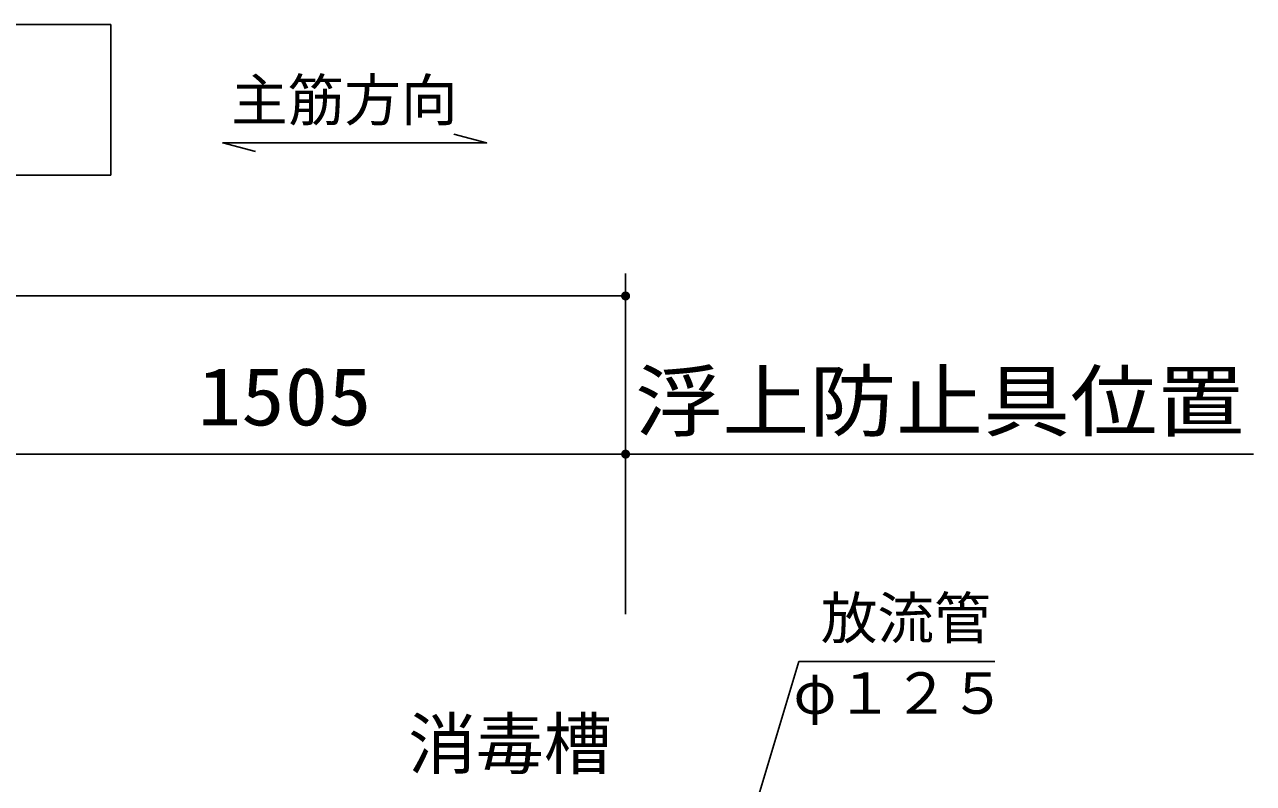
# Model space of a CAD drawing. Units: millimetres, scale not verified. Extents: x -14850 to 14850, y -10500 to 10500.
# Drawn here: x -6852 to -4133, y 2337 to 4016 of the extents above; entities that cross this region are included whole.
import ezdxf
from ezdxf.enums import TextEntityAlignment as Align

# ---------------------------------------------------------------- set-up
doc = ezdxf.new("R2010")
doc.units = ezdxf.units.MM
doc.header["$LTSCALE"] = 50
doc.layers.add('0-0_製作', color=5, linetype='Continuous', lineweight=25)
doc.layers.add('0-1_躯体', color=3, linetype='Continuous', lineweight=25)
doc.styles.add('ＭＳ ゴシック', font='')
doc.styles.get('ＭＳ ゴシック').set_extended_font_data('MS Gothic')

msp = doc.modelspace()

# ---------------------------------------------------------------- linework, layer by layer
at = {"layer": '0-0_製作', "color": 2}
for p, q in [((-5522.04, 3465.52), (-5522.04, 2711.11)), ((-10322.04, 3415.52), (-5522.04, 3415.52)), ((-7027.04, 3065.52), (-5522.04, 3065.52)), ((-5522.04, 3065.52), (-4133.25, 3065.52))]:
    msp.add_line(p, q, dxfattribs=at)
at = {"layer": '0-0_製作'}
for points in [[(-5524.53, 3425.21), (-5522.04, 3415.52), (-5525.72, 3424.82)], [(-5523.29, 3425.44), (-5522.04, 3415.52), (-5524.53, 3425.21)], [(-5522.04, 3425.52), (-5522.04, 3415.52), (-5523.29, 3425.44)], [(-5521.41, 3425.5), (-5522.04, 3415.52), (-5522.04, 3425.52)], [(-5520.17, 3425.34), (-5522.04, 3415.52), (-5521.41, 3425.5)], [(-5518.95, 3425.03), (-5522.04, 3415.52), (-5520.17, 3425.34)], [(-5517.78, 3424.57), (-5522.04, 3415.52), (-5518.95, 3425.03)], [(-5525.72, 3424.82), (-5532.04, 3415.52), (-5526.86, 3424.28)], [(-5525.72, 3424.82), (-5522.04, 3415.52), (-5532.04, 3415.52)], [(-5526.86, 3424.28), (-5532.04, 3415.52), (-5532.02, 3416.15)], [(-5522.04, 3415.52), (-5531.96, 3414.27), (-5532.04, 3415.52)], [(-5526.86, 3424.28), (-5532.02, 3416.15), (-5527.92, 3423.61)], [(-5527.92, 3423.61), (-5532.02, 3416.15), (-5531.86, 3417.39)], [(-5522.04, 3415.52), (-5531.73, 3413.03), (-5531.96, 3414.27)], [(-5527.92, 3423.61), (-5531.86, 3417.39), (-5528.89, 3422.81)], [(-5528.89, 3422.81), (-5531.86, 3417.39), (-5531.55, 3418.61)], [(-5522.04, 3415.52), (-5531.34, 3411.84), (-5531.73, 3413.03)], [(-5528.89, 3422.81), (-5531.55, 3418.61), (-5529.75, 3421.89)], [(-5529.75, 3421.89), (-5531.55, 3418.61), (-5531.09, 3419.78)], [(-5522.04, 3415.52), (-5530.8, 3410.7), (-5531.34, 3411.84)], [(-5529.75, 3421.89), (-5531.09, 3419.78), (-5530.48, 3420.88)], [(-5522.04, 3415.52), (-5530.13, 3409.64), (-5530.8, 3410.7)], [(-5522.04, 3415.52), (-5529.33, 3408.68), (-5530.13, 3409.64)], [(-5522.04, 3415.52), (-5528.41, 3407.82), (-5529.33, 3408.68)], [(-5522.04, 3415.52), (-5527.4, 3407.08), (-5528.41, 3407.82)], [(-5522.04, 3415.52), (-5526.3, 3406.47), (-5527.4, 3407.08)], [(-5522.04, 3405.52), (-5526.3, 3406.47), (-5522.04, 3415.52)], [(-5522.04, 3405.52), (-5525.13, 3406.01), (-5526.3, 3406.47)], [(-5522.04, 3405.52), (-5523.91, 3405.7), (-5525.13, 3406.01)], [(-5522.04, 3405.52), (-5522.67, 3405.54), (-5523.91, 3405.7)], [(-5516.68, 3423.96), (-5522.04, 3415.52), (-5517.78, 3424.57)], [(-5516.68, 3423.96), (-5512.04, 3415.52), (-5522.04, 3415.52)], [(-5512.04, 3415.52), (-5522.04, 3405.52), (-5522.04, 3415.52)], [(-5512.04, 3415.52), (-5520.79, 3405.6), (-5522.04, 3405.52)], [(-5512.04, 3415.52), (-5519.55, 3405.83), (-5520.79, 3405.6)], [(-5512.04, 3415.52), (-5518.36, 3406.22), (-5519.55, 3405.83)], [(-5512.04, 3415.52), (-5517.22, 3406.76), (-5518.36, 3406.22)], [(-5512.06, 3414.89), (-5517.22, 3406.76), (-5512.04, 3415.52)], [(-5512.06, 3414.89), (-5516.16, 3407.43), (-5517.22, 3406.76)], [(-5515.67, 3423.23), (-5512.04, 3415.52), (-5516.68, 3423.96)], [(-5512.22, 3413.65), (-5516.16, 3407.43), (-5512.06, 3414.89)], [(-5512.22, 3413.65), (-5515.2, 3408.23), (-5516.16, 3407.43)], [(-5514.75, 3422.37), (-5512.04, 3415.52), (-5515.67, 3423.23)], [(-5512.53, 3412.43), (-5515.2, 3408.23), (-5512.22, 3413.65)], [(-5512.53, 3412.43), (-5514.34, 3409.15), (-5515.2, 3408.23)], [(-5513.95, 3421.4), (-5512.04, 3415.52), (-5514.75, 3422.37)], [(-5512.99, 3411.26), (-5514.34, 3409.15), (-5512.53, 3412.43)], [(-5512.99, 3411.26), (-5513.6, 3410.16), (-5514.34, 3409.15)], [(-5513.28, 3420.34), (-5512.04, 3415.52), (-5513.95, 3421.4)], [(-5512.74, 3419.2), (-5512.04, 3415.52), (-5513.28, 3420.34)], [(-5512.35, 3418.01), (-5512.04, 3415.52), (-5512.74, 3419.2)], [(-5512.12, 3416.77), (-5512.04, 3415.52), (-5512.35, 3418.01)], [(-5526.86, 3074.28), (-5532.04, 3065.52), (-5532.02, 3066.15)], [(-5526.86, 3074.28), (-5522.04, 3065.52), (-5532.04, 3065.52)], [(-5526.86, 3074.28), (-5532.02, 3066.15), (-5527.92, 3073.61)], [(-5527.92, 3073.61), (-5532.02, 3066.15), (-5531.86, 3067.39)], [(-5527.92, 3073.61), (-5531.86, 3067.39), (-5528.89, 3072.81)], [(-5528.89, 3072.81), (-5531.86, 3067.39), (-5531.55, 3068.61)], [(-5528.89, 3072.81), (-5531.55, 3068.61), (-5529.75, 3071.89)], [(-5529.75, 3071.89), (-5531.55, 3068.61), (-5531.09, 3069.78)], [(-5529.75, 3071.89), (-5531.09, 3069.78), (-5530.48, 3070.88)], [(-5525.72, 3074.82), (-5522.04, 3065.52), (-5526.86, 3074.28)], [(-5524.53, 3075.21), (-5522.04, 3065.52), (-5525.72, 3074.82)], [(-5523.29, 3075.44), (-5522.04, 3065.52), (-5524.53, 3075.21)], [(-5522.04, 3075.52), (-5522.04, 3065.52), (-5523.29, 3075.44)], [(-5521.41, 3075.5), (-5522.04, 3065.52), (-5522.04, 3075.52)], [(-5520.17, 3075.34), (-5522.04, 3065.52), (-5521.41, 3075.5)], [(-5518.95, 3075.03), (-5522.04, 3065.52), (-5520.17, 3075.34)], [(-5517.78, 3074.57), (-5522.04, 3065.52), (-5518.95, 3075.03)], [(-5516.68, 3073.96), (-5522.04, 3065.52), (-5517.78, 3074.57)], [(-5516.68, 3073.96), (-5512.04, 3065.52), (-5522.04, 3065.52)], [(-5515.67, 3073.23), (-5512.04, 3065.52), (-5516.68, 3073.96)], [(-5514.75, 3072.37), (-5512.04, 3065.52), (-5515.67, 3073.23)], [(-5513.95, 3071.4), (-5512.04, 3065.52), (-5514.75, 3072.37)], [(-5522.04, 3065.52), (-5531.96, 3064.27), (-5532.04, 3065.52)], [(-5522.04, 3065.52), (-5531.73, 3063.03), (-5531.96, 3064.27)], [(-5522.04, 3065.52), (-5531.34, 3061.84), (-5531.73, 3063.03)], [(-5522.04, 3065.52), (-5530.8, 3060.7), (-5531.34, 3061.84)], [(-5522.04, 3065.52), (-5530.13, 3059.64), (-5530.8, 3060.7)], [(-5522.04, 3065.52), (-5529.33, 3058.68), (-5530.13, 3059.64)], [(-5522.04, 3065.52), (-5528.41, 3057.82), (-5529.33, 3058.68)], [(-5522.04, 3065.52), (-5527.4, 3057.08), (-5528.41, 3057.82)], [(-5522.04, 3065.52), (-5526.3, 3056.47), (-5527.4, 3057.08)], [(-5522.04, 3055.52), (-5526.3, 3056.47), (-5522.04, 3065.52)], [(-5522.04, 3055.52), (-5525.13, 3056.01), (-5526.3, 3056.47)], [(-5522.04, 3055.52), (-5523.91, 3055.7), (-5525.13, 3056.01)], [(-5522.04, 3055.52), (-5522.67, 3055.54), (-5523.91, 3055.7)], [(-5512.04, 3065.52), (-5522.04, 3055.52), (-5522.04, 3065.52)], [(-5512.04, 3065.52), (-5520.79, 3055.6), (-5522.04, 3055.52)], [(-5512.04, 3065.52), (-5519.55, 3055.83), (-5520.79, 3055.6)], [(-5512.04, 3065.52), (-5518.36, 3056.22), (-5519.55, 3055.83)], [(-5512.04, 3065.52), (-5517.22, 3056.76), (-5518.36, 3056.22)], [(-5512.04, 3065.52), (-5516.16, 3057.43), (-5517.22, 3056.76)], [(-5512.06, 3064.89), (-5516.16, 3057.43), (-5512.04, 3065.52)], [(-5512.22, 3063.65), (-5516.16, 3057.43), (-5512.06, 3064.89)], [(-5512.22, 3063.65), (-5515.2, 3058.23), (-5516.16, 3057.43)], [(-5512.53, 3062.43), (-5515.2, 3058.23), (-5512.22, 3063.65)], [(-5512.53, 3062.43), (-5514.34, 3059.15), (-5515.2, 3058.23)], [(-5512.99, 3061.26), (-5514.34, 3059.15), (-5512.53, 3062.43)], [(-5512.99, 3061.26), (-5513.6, 3060.16), (-5514.34, 3059.15)], [(-5513.28, 3070.34), (-5512.04, 3065.52), (-5513.95, 3071.4)], [(-5512.74, 3069.2), (-5512.04, 3065.52), (-5513.28, 3070.34)], [(-5512.35, 3068.01), (-5512.04, 3065.52), (-5512.74, 3069.2)], [(-5512.12, 3066.77), (-5512.04, 3065.52), (-5512.35, 3068.01)]]:
    msp.add_solid(points, dxfattribs=at)
at = {"layer": '0-1_躯体'}
for p, q in [((-9327.36, 4016.04), (-6660.69, 4016.04)), ((-6660.69, 4016.04), (-6660.69, 3682.7)), ((-5691.09, 769.17), (-5138.71, 2606.67)), ((-5138.71, 2606.67), (-4705.16, 2606.67))]:
    msp.add_line(p, q, dxfattribs=at)
for points in [[(-9327.36, 4016.04), (-9327.36, 3682.7), (-6660.69, 3682.7)], [(-6340.62, 3734.84), (-6413.06, 3754.25), (-5829.54, 3754.25), (-5901.99, 3773.67)]]:
    msp.add_lwpolyline(points, dxfattribs=at)

# ---------------------------------------------------------------- texts
at = {"layer": '0-0_製作', "color": 4, "style": 'ＭＳ ゴシック', "width": 1.1}
for s, height, p in [('浮上防止具位置', 128.3, (-5500.88, 3079.83)), ('1505', 128.4, (-6468.29, 3090.52))]:
    msp.add_text(s, height=height, dxfattribs=at).set_placement(p, align=Align.BOTTOM_LEFT)
at = {"layer": '0-1_躯体', "color": 4, "style": 'ＭＳ ゴシック'}
for s, height, p in [('主筋方向', 91.79, (-6394.59, 3775.5)), ('\u3000放流管\u3000', 91.79, (-5215.37, 2629.41)), ('φ１２５', 91.79, (-5150.59, 2463.35)), ('\u3000消毒槽\u3000', 110, (-6152.96, 2336.5))]:
    msp.add_text(s, height=height, dxfattribs=at).set_placement(p, align=Align.BOTTOM_LEFT)

doc.saveas('drawing.dxf')
